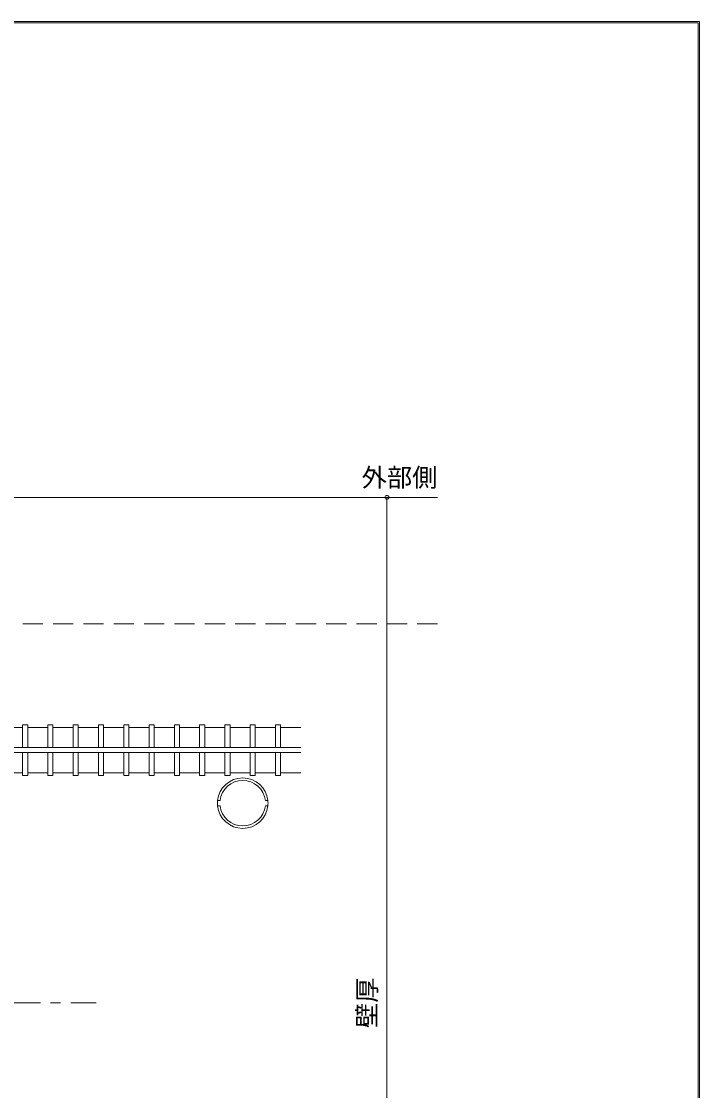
# Model space of a CAD drawing. Units: millimetres at full size, sheet at 1:2; details may follow other scales. Extents: x -891 to 891, y -194 to 194.
# Drawn here: x 146.2 to 280.3, y -17.4 to 194.2 of the extents above; entities that cross this region are included whole.
import ezdxf
from ezdxf.enums import TextEntityAlignment as Align

# ---------------------------------------------------------------- set-up
doc = ezdxf.new("R2010")
doc.units = ezdxf.units.MM
doc.header["$LTSCALE"] = 2
doc.header["$PDMODE"] = 32
doc.header["$PDSIZE"] = 0.8
doc.linetypes.add('CHAIN2', pattern=[12, 9, -1, 1, -1])
doc.linetypes.add('DASHED2', pattern=[3, 2, -1])
doc.layers.add('0-0_', color=7, linetype='Continuous', lineweight=9)
doc.layers.add('1-0_', color=5, linetype='Continuous', lineweight=9)
doc.styles.add('ＭＳ ゴシック', font='')
doc.styles.get('ＭＳ ゴシック').set_extended_font_data('MS Gothic')

msp = doc.modelspace()

# ---------------------------------------------------------------- linework, layer by layer
at = {"layer": '0-0_'}
for p, q in [((-280, 193.9), (280, 193.9)), ((280.28, -194.18), (280.28, 194.18))]:
    msp.add_line(p, q, dxfattribs=at)
for points in [[(280.28, 194.18), (-280.28, 194.18), (-280.28, -194.18)], [(280, 193.9), (280, -193.9), (-280, -193.9)]]:
    msp.add_lwpolyline(points, dxfattribs=at)
at = {"layer": '1-0_', "color": 7}
msp.add_line((218.45, 100), (218.45, -100), dxfattribs=at)
at = {"layer": '1-0_', "color": 7, "linetype": 'DASHED2'}
msp.add_line((228.45, 75), (-228.45, 75), dxfattribs=at)
at = {"layer": '1-0_', "color": 4}
for p, q in [((142.438, 54.5), (146.438, 54.5)), ((147.437, 54.5), (151.437, 54.5)), ((152.437, 54.5), (156.437, 54.5)), ((157.437, 54.5), (161.437, 54.5)), ((162.437, 54.5), (166.437, 54.5)), ((167.437, 54.5), (171.437, 54.5)), ((172.437, 54.5), (176.437, 54.5)), ((177.437, 54.5), (181.437, 54.5)), ((182.437, 54.5), (186.437, 54.5)), ((187.437, 54.5), (191.437, 54.5)), ((192.437, 54.5), (196.437, 54.5)), ((197.437, 54.5), (201.437, 54.5)), ((142.438, 45.5), (146.438, 45.5)), ((147.437, 45.5), (151.437, 45.5)), ((152.437, 45.5), (156.437, 45.5)), ((157.437, 45.5), (161.437, 45.5)), ((162.437, 45.5), (166.437, 45.5)), ((167.437, 45.5), (171.437, 45.5)), ((172.437, 45.5), (176.437, 45.5)), ((177.437, 45.5), (181.437, 45.5)), ((182.437, 45.5), (186.437, 45.5)), ((187.437, 45.5), (191.437, 45.5)), ((192.437, 45.5), (196.437, 45.5)), ((197.437, 45.5), (201.437, 45.5))]:
    msp.add_line(p, q, dxfattribs=at)
at = {"layer": '1-0_'}
for p, q in [((146.438, 55), (146.438, 50.5)), ((147.437, 55), (146.438, 55)), ((147.437, 55), (147.437, 50.5)), ((151.437, 55), (151.437, 50.5)), ((152.437, 55), (151.437, 55)), ((152.437, 55), (152.437, 50.5)), ((157.437, 55), (156.437, 55)), ((156.437, 55), (156.437, 50.5)), ((157.437, 55), (157.437, 50.5)), ((162.437, 55), (161.437, 55)), ((161.437, 55), (161.437, 50.5)), ((162.437, 55), (162.437, 50.5)), ((166.437, 55), (166.437, 50.5)), ((167.437, 55), (166.437, 55)), ((167.437, 55), (167.437, 50.5)), ((172.437, 55), (171.437, 55)), ((171.437, 55), (171.437, 50.5)), ((172.437, 55), (172.437, 50.5)), ((176.437, 55), (176.437, 50.5)), ((177.437, 55), (176.437, 55)), ((177.437, 55), (177.437, 50.5)), ((182.437, 55), (181.437, 55)), ((181.437, 55), (181.437, 50.5)), ((182.437, 55), (182.437, 50.5)), ((186.437, 55), (186.437, 50.5)), ((187.437, 55), (186.437, 55)), ((187.437, 55), (187.437, 50.5)), ((192.437, 55), (191.437, 55)), ((191.437, 55), (191.437, 50.5)), ((192.437, 55), (192.437, 50.5)), ((196.437, 55), (196.437, 50.5)), ((197.437, 55), (196.437, 55)), ((197.437, 55), (197.437, 50.5)), ((133.45, 50.5), (201.437, 50.5)), ((133.45, 49.5), (201.437, 49.5)), ((146.438, 45), (146.438, 49.5)), ((147.437, 45), (147.437, 49.5)), ((151.437, 45), (151.437, 49.5)), ((152.437, 45), (152.437, 49.5)), ((156.437, 45), (156.437, 49.5)), ((157.437, 45), (157.437, 49.5)), ((161.437, 45), (161.437, 49.5)), ((162.437, 45), (162.437, 49.5)), ((166.437, 45), (166.437, 49.5)), ((167.437, 45), (167.437, 49.5)), ((171.437, 45), (171.437, 49.5)), ((172.437, 45), (172.437, 49.5)), ((176.437, 45), (176.437, 49.5)), ((177.437, 45), (177.437, 49.5)), ((181.437, 45), (181.437, 49.5)), ((182.437, 45), (182.437, 49.5)), ((186.437, 45), (186.437, 49.5)), ((187.437, 45), (187.437, 49.5)), ((191.437, 45), (191.437, 49.5)), ((192.437, 45), (192.437, 49.5)), ((196.437, 45), (196.437, 49.5)), ((197.437, 45), (197.437, 49.5)), ((146.438, 45), (147.437, 45)), ((151.437, 45), (152.437, 45)), ((156.437, 45), (157.437, 45)), ((161.437, 45), (162.437, 45)), ((166.437, 45), (167.437, 45)), ((171.437, 45), (172.437, 45)), ((176.437, 45), (177.437, 45)), ((181.437, 45), (182.437, 45)), ((186.437, 45), (187.437, 45)), ((191.437, 45), (192.437, 45)), ((196.437, 45), (197.437, 45))]:
    msp.add_line(p, q, dxfattribs=at)
at = {"layer": '1-0_', "color": 3}
for p, q in [((184.973, 40), (185.478, 40)), ((184.973, 39), (185.478, 39)), ((194.927, 40), (194.422, 40)), ((194.927, 39), (194.422, 39))]:
    msp.add_line(p, q, dxfattribs=at)
at = {"layer": '1-0_', "color": 6, "linetype": 'CHAIN2'}
msp.add_line((-60.05, 0), (160.95, 0), dxfattribs=at)
at = {"layer": '1-0_', "color": 7}
msp.add_lwpolyline([(228.45, 100), (-55.05, 100), (-57.55, 75)], dxfattribs=at)
at = {"layer": '1-0_', "color": 4}
for start, end in [(5.7392, 174.26079), (185.7392, 354.26079)]:
    msp.add_arc((189.95, 39.5), 5, start, end, dxfattribs=at)
at = {"layer": '1-0_', "color": 3}
for centre, radius, start, end in [((189.95, 39.5), 4.5, 6.37939, 173.62061), ((190.45, 39.5), 5.5, 174.78407, 185.21593), ((189.95, 39.5), 4.5, 186.37939, 353.62062), ((189.45, 39.5), 5.5, 354.78407, 5.21593)]:
    msp.add_arc(centre, radius, start, end, dxfattribs=at)
at = {"layer": '1-0_', "color": 7}
msp.add_point((218.45, 100), dxfattribs=at)

# ---------------------------------------------------------------- texts
at = {"layer": '1-0_', "color": 7, "style": 'ＭＳ ゴシック'}
msp.add_text('外部側', height=3.666, dxfattribs=at).set_placement((213.45, 101), align=Align.BOTTOM_LEFT)
msp.add_text('壁厚', height=3.666, rotation=90, dxfattribs=at).set_placement((217.45, -5), align=Align.BOTTOM_LEFT)

doc.saveas('drawing.dxf')
